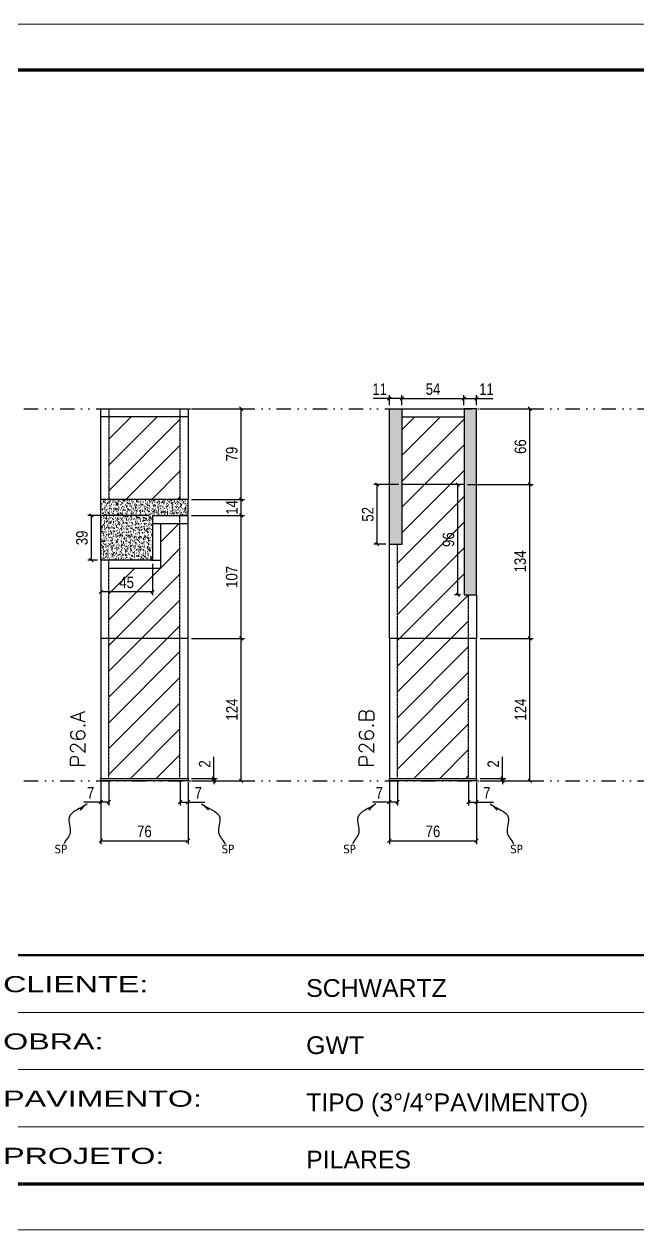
# Model space of a CAD drawing. Extents: x 13770 to 23315, y 867 to 16997.
# Drawn here: x 14839 to 15374, y 7758 to 8808 of the extents above; entities that cross this region are included whole.
import ezdxf

# ---------------------------------------------------------------- set-up
doc = ezdxf.new("R2010")
doc.units = 0
for name, pattern in [('CONTINUO', [0]), ('DASHED', [0.75, 0.5, -0.25]), ('DIVIDE2', [0.625, 0.25, -0.125, 0, -0.125, 0, -0.125]), ('HIDDEN', [0.375, 0.25, -0.125])]:
    doc.linetypes.add(name, pattern=pattern)
for name, color, linetype in [('COTA', 241, 'Continuous'), ('Nível', 160, 'Continuous'), ('Painéis', 200, 'Continuous'), ('SARR_2.2x7', 40, 'Continuous'), ('Sarrafo de Pressão', 42, 'HIDDEN'), ('texto', 7, 'Continuous')]:
    doc.layers.add(name, color=color, linetype=linetype)
for name, color, linetype, lineweight in [('Folhas', 255, 'Continuous', 9), ('Hachura', 251, 'Continuous', 9), ('SARRAFO DE PRESSAO', 251, 'DASHED', 9), ('Texto Seção', 7, 'Continuous', 15)]:
    doc.layers.add(name, color=color, linetype=linetype, lineweight=lineweight)
doc.styles.add('ARIAL', font='arial.ttf')
doc.styles.add('COTA TECNICA', font='techl___.ttf', dxfattribs={"height": 10})
doc.styles.add('COTA TECNICA-50', font='techl___.ttf', dxfattribs={"height": 10})
doc.styles.add('REGUA-120', font='ROMANS.shx', dxfattribs={"height": 15})
doc.styles.get("Standard").update_dxf_attribs({"font": 'arial.ttf'})
doc.styles.add('Tecnologia', font='')
doc.styles.get('Tecnologia').set_extended_font_data('Forgotten Futurist')
doc.dimstyles.new('COTA PAINEL-50', dxfattribs={"dimtxt": 10, "dimasz": 3, "dimexe": 3, "dimexo": 3, "dimgap": 3, "dimtad": 1, "dimdec": 1, "dimzin": 12, "dimdsep": 46, "dimtxsty": 'COTA TECNICA-50', "dimblk1": 'OBLIQUE', "dimblk2": 'OBLIQUE', "dimsah": 1, "dimcen": 0.9, "dimclrd": 4, "dimclre": 4, "dimclrt": 240, "dimadec": 1, "dimazin": 3, "dimtfac": 1, "dimtdec": 1, "dimtmove": 0, "dimatfit": 3, "dimfxl": 1, "dimtolj": 1, "dimtzin": 12, "dimarcsym": 0})
doc.dimstyles.new('PAINEL', dxfattribs={"dimtxt": 10, "dimasz": 3, "dimexe": 3, "dimexo": 3, "dimgap": 3, "dimtad": 1, "dimdec": 1, "dimzin": 12, "dimdsep": 46, "dimtxsty": 'COTA TECNICA', "dimblk1": 'OBLIQUE', "dimblk2": 'OBLIQUE', "dimsah": 1, "dimcen": 0.9, "dimclrd": 4, "dimclre": 4, "dimclrt": 240, "dimadec": 1, "dimazin": 3, "dimtfac": 1, "dimtdec": 1, "dimtmove": 0, "dimatfit": 3, "dimfxl": 1, "dimtolj": 1, "dimtzin": 12, "dimarcsym": 0})
doc.dimstyles.get("Standard").update_dxf_attribs({"dimtxt": 0.18, "dimasz": 0.18, "dimexe": 0.18, "dimexo": 0.0625, "dimgap": 0.09, "dimtad": 0, "dimtih": 1, "dimtoh": 1, "dimdec": 4, "dimzin": 0, "dimdsep": 46, "dimtxsty": 'Standard', "dimcen": 0.09, "dimadec": 0, "dimazin": 0, "dimtfac": 1, "dimtdec": 4, "dimtofl": 0, "dimtmove": 0, "dimatfit": 3, "dimfxl": 1, "dimtolj": 1, "dimtzin": 0, "dimarcsym": 0})

# ---------------------------------------------------------------- blocks, each defined once
blk = doc.blocks.new('9999999999')
at = {"color": 30, "linetype": 'CONTINUO'}
for p, q in [((98564.6, 34379.6), (99584, 34379.6)), ((98564.6, 34329.8), (99488, 34329.8)), ((98564.6, 34280), (99488, 34280))]:
    blk.add_line(p, q, dxfattribs=at)
at = {"color": 30, "linetype": 'CONTINUO', "const_width": 2}
blk.add_lwpolyline([(99584, 34230.2), (99584, 34414.4, 0.414214), (99569, 34429.4), (98229, 34429.4, 0.414214), (98214, 34414.4), (98214, 34245.2, 0.414214), (98229, 34230.2), (99584, 34230.2)], format="xyb", dxfattribs=at)
at = {"layer": 'Folhas'}
blk.add_lwpolyline([(98139, 34190.2), (99624, 34190.2), (99624, 35240.2), (98139, 35240.2)], close=True, dxfattribs=at)
at = {"layer": 'Folhas', "color": 30, "const_width": 3}
blk.add_lwpolyline([(98214, 34230.2), (99584, 34230.2), (99584, 35200.2), (98214, 35200.2)], close=True, dxfattribs=at)
at = {"color": 7, "linetype": 'Continuous', "ltscale": 5, "style": 'ARIAL'}
for s, height, p in [('SCHWARTZ', 15.48, (98837.7, 34393.1)), ('GWT', 15.48, (98837.7, 34343.3)), ('TIPO (3°/4°PAVIMENTO)', 15.483, (98837.7, 34293.5)), ('PILARES', 15.48, (98837.7, 34243.7))]:
    blk.add_text(s, height=height, dxfattribs=at).set_placement(p)
at = {"layer": 'Folhas', "color": 7, "style": 'Tecnologia', "width": 1.5}
for s, p in [('CLIENTE:', (98573.7, 34397.2)), ('OBRA:', (98573.7, 34347.3)), ('PAVIMENTO:', (98573.7, 34297.5)), ('PROJETO:', (98573.7, 34247.7))]:
    blk.add_text(s, height=14, dxfattribs=at).set_placement(p)
blk = doc.blocks.new('_Oblique')
at = {"color": 0, "linetype": 'ByBlock', "lineweight": -2}
blk.add_line((-0.5, -0.5), (0.5, 0.5), dxfattribs=at)
blk = doc.blocks.new('*D528')
at = {"layer": 'COTA', "color": 4, "lineweight": -2, "transparency": 16777216}
for p, q in [((14905.8, 8148.6), (14905.8, 8094.4)), ((14981.8, 8148.6), (14981.8, 8094.4)), ((14905.8, 8097.4), (14981.8, 8097.4))]:
    blk.add_line(p, q, dxfattribs=at)
at = {"layer": 'Defpoints', "color": 0, "transparency": 16777216}
for p in [(14905.8, 8151.6), (14981.8, 8151.6), (14981.8, 8097.4)]:
    blk.add_point(p, dxfattribs=at)
at = {"layer": 'COTA', "color": 4, "lineweight": -2, "transparency": 16777216, "xscale": 3, "yscale": 3, "zscale": 3, "rotation": 180}
blk.add_blockref('_Oblique', (14905.8, 8097.4), dxfattribs=at)
at = {"layer": 'COTA', "color": 4, "lineweight": -2, "transparency": 16777216, "xscale": 3, "yscale": 3, "zscale": 3}
blk.add_blockref('_Oblique', (14981.8, 8097.4), dxfattribs=at)
at = {"layer": 'COTA', "color": 240, "transparency": 16777216, "insert": (14943.8, 8105.5), "char_height": 10, "attachment_point": 5, "style": 'COTA TECNICA'}
blk.add_mtext('\\A1;76', dxfattribs=at)
blk = doc.blocks.new('*D529')
at = {"layer": 'COTA', "color": 4, "lineweight": -2, "transparency": 16777216}
for p, q in [((14984.8, 8273.6), (15031, 8273.6)), ((15028, 8149.6), (15028, 8273.6)), ((14984.8, 8149.6), (15031, 8149.6))]:
    blk.add_line(p, q, dxfattribs=at)
at = {"layer": 'Defpoints', "color": 0, "transparency": 16777216}
for p in [(14981.8, 8273.6), (15028, 8273.6), (14981.8, 8149.6)]:
    blk.add_point(p, dxfattribs=at)
at = {"layer": 'COTA', "color": 4, "lineweight": -2, "transparency": 16777216, "xscale": 3, "yscale": 3, "zscale": 3}
for p, rotation in [((15028, 8273.6), 90), ((15028, 8149.6), 270)]:
    blk.add_blockref('_Oblique', p, dxfattribs=dict(at, rotation=rotation))
at = {"layer": 'COTA', "color": 240, "transparency": 16777216, "insert": (15020, 8211.6), "char_height": 10, "attachment_point": 5, "rotation": 90, "style": 'COTA TECNICA-50'}
blk.add_mtext('\\A1;124', dxfattribs=at)
blk = doc.blocks.new('*D530')
at = {"layer": 'COTA', "color": 4, "lineweight": -2, "transparency": 16777216}
for p, q in [((15004.3, 8151.6), (15004.3, 8170.4)), ((14984.8, 8151.6), (15007.3, 8151.6)), ((14984.8, 8149.6), (15007.3, 8149.6)), ((15004.3, 8149.6), (15004.3, 8151.6)), ((15004.3, 8149.6), (15004.3, 8146.6))]:
    blk.add_line(p, q, dxfattribs=at)
at = {"layer": 'Defpoints', "color": 0, "transparency": 16777216}
for p in [(14981.8, 8151.6), (14981.8, 8149.6), (15004.3, 8149.6)]:
    blk.add_point(p, dxfattribs=at)
at = {"layer": 'COTA', "color": 4, "lineweight": -2, "transparency": 16777216, "xscale": 3, "yscale": 3, "zscale": 3}
for p, rotation in [((15004.3, 8151.6), 270), ((15004.3, 8149.6), 90)]:
    blk.add_blockref('_Oblique', p, dxfattribs=dict(at, rotation=rotation))
at = {"layer": 'COTA', "color": 240, "transparency": 16777216, "insert": (14996.3, 8164.3), "char_height": 10, "attachment_point": 5, "rotation": 90, "style": 'COTA TECNICA-50'}
blk.add_mtext('\\A1;2', dxfattribs=at)
blk = doc.blocks.new('*D531')
at = {"layer": 'COTA', "color": 4, "lineweight": -2, "transparency": 16777216}
for p, q in [((14912.8, 8148.6), (14912.8, 8128.1)), ((14905.8, 8146.6), (14905.8, 8128.1)), ((14905.8, 8131.1), (14891.1, 8131.1)), ((14912.8, 8131.1), (14905.8, 8131.1))]:
    blk.add_line(p, q, dxfattribs=at)
at = {"layer": 'Defpoints', "color": 0, "transparency": 16777216}
for p in [(14905.8, 8149.6), (14912.8, 8151.6), (14905.8, 8131.1)]:
    blk.add_point(p, dxfattribs=at)
at = {"layer": 'COTA', "color": 4, "lineweight": -2, "transparency": 16777216, "xscale": 3, "yscale": 3, "zscale": 3, "rotation": 180}
blk.add_blockref('_Oblique', (14905.8, 8131.1), dxfattribs=at)
at = {"layer": 'COTA', "color": 4, "lineweight": -2, "transparency": 16777216, "xscale": 3, "yscale": 3, "zscale": 3}
blk.add_blockref('_Oblique', (14912.8, 8131.1), dxfattribs=at)
at = {"layer": 'COTA', "color": 240, "transparency": 16777216, "insert": (14896.9, 8139.1), "char_height": 10, "attachment_point": 5, "style": 'COTA TECNICA-50'}
blk.add_mtext('\\A1;7', dxfattribs=at)
blk = doc.blocks.new('*D532')
at = {"layer": 'COTA', "color": 4, "lineweight": -2, "transparency": 16777216}
for p, q in [((14974.8, 8148.6), (14974.8, 8128.1)), ((14981.8, 8146.6), (14981.8, 8128.1)), ((14974.8, 8131.1), (14981.8, 8131.1)), ((14981.8, 8131.1), (14996.5, 8131.1))]:
    blk.add_line(p, q, dxfattribs=at)
at = {"layer": 'Defpoints', "color": 0, "transparency": 16777216}
for p in [(14974.8, 8151.6), (14981.8, 8149.6), (14981.8, 8131.1)]:
    blk.add_point(p, dxfattribs=at)
at = {"layer": 'COTA', "color": 4, "lineweight": -2, "transparency": 16777216, "xscale": 3, "yscale": 3, "zscale": 3, "rotation": 180}
blk.add_blockref('_Oblique', (14974.8, 8131.1), dxfattribs=at)
at = {"layer": 'COTA', "color": 4, "lineweight": -2, "transparency": 16777216, "xscale": 3, "yscale": 3, "zscale": 3}
blk.add_blockref('_Oblique', (14981.8, 8131.1), dxfattribs=at)
at = {"layer": 'COTA', "color": 240, "transparency": 16777216, "insert": (14990.7, 8139.1), "char_height": 10, "attachment_point": 5, "style": 'COTA TECNICA-50'}
blk.add_mtext('\\A1;7', dxfattribs=at)
blk = doc.blocks.new('*D551')
at = {"layer": 'COTA', "color": 4, "lineweight": -2, "transparency": 16777216}
for p, q in [((14905.8, 8338.6), (14905.8, 8311.2)), ((14950.8, 8338.6), (14950.8, 8311.2)), ((14950.8, 8314.2), (14905.8, 8314.2))]:
    blk.add_line(p, q, dxfattribs=at)
at = {"layer": 'Defpoints', "color": 0, "transparency": 16777216}
for p in [(14905.8, 8341.6), (14950.8, 8341.6), (14905.8, 8314.2)]:
    blk.add_point(p, dxfattribs=at)
at = {"layer": 'COTA', "color": 4, "lineweight": -2, "transparency": 16777216, "xscale": 3, "yscale": 3, "zscale": 3, "rotation": 180}
blk.add_blockref('_Oblique', (14905.8, 8314.2), dxfattribs=at)
at = {"layer": 'COTA', "color": 4, "lineweight": -2, "transparency": 16777216, "xscale": 3, "yscale": 3, "zscale": 3}
blk.add_blockref('_Oblique', (14950.8, 8314.2), dxfattribs=at)
at = {"layer": 'COTA', "color": 240, "transparency": 16777216, "insert": (14928.3, 8322.3), "char_height": 10, "attachment_point": 5, "style": 'COTA TECNICA'}
blk.add_mtext('\\A1;45', dxfattribs=at)
blk = doc.blocks.new('*D536')
at = {"layer": 'COTA', "color": 4, "lineweight": -2, "transparency": 16777216}
for p, q in [((15157.2, 8148.6), (15157.2, 8094.4)), ((15233.2, 8148.6), (15233.2, 8094.4)), ((15157.2, 8097.4), (15233.2, 8097.4))]:
    blk.add_line(p, q, dxfattribs=at)
at = {"layer": 'Defpoints', "color": 0, "transparency": 16777216}
for p in [(15157.2, 8151.6), (15233.2, 8151.6), (15233.2, 8097.4)]:
    blk.add_point(p, dxfattribs=at)
at = {"layer": 'COTA', "color": 4, "lineweight": -2, "transparency": 16777216, "xscale": 3, "yscale": 3, "zscale": 3, "rotation": 180}
blk.add_blockref('_Oblique', (15157.2, 8097.4), dxfattribs=at)
at = {"layer": 'COTA', "color": 4, "lineweight": -2, "transparency": 16777216, "xscale": 3, "yscale": 3, "zscale": 3}
blk.add_blockref('_Oblique', (15233.2, 8097.4), dxfattribs=at)
at = {"layer": 'COTA', "color": 240, "transparency": 16777216, "insert": (15195.2, 8105.5), "char_height": 10, "attachment_point": 5, "style": 'COTA TECNICA'}
blk.add_mtext('\\A1;76', dxfattribs=at)
blk = doc.blocks.new('*D537')
at = {"layer": 'COTA', "color": 4, "lineweight": -2, "transparency": 16777216}
for p, q in [((15236.2, 8273.6), (15282.5, 8273.6)), ((15279.5, 8149.6), (15279.5, 8273.6)), ((15236.2, 8149.6), (15282.5, 8149.6))]:
    blk.add_line(p, q, dxfattribs=at)
at = {"layer": 'Defpoints', "color": 0, "transparency": 16777216}
for p in [(15233.2, 8273.6), (15279.5, 8273.6), (15233.2, 8149.6)]:
    blk.add_point(p, dxfattribs=at)
at = {"layer": 'COTA', "color": 4, "lineweight": -2, "transparency": 16777216, "xscale": 3, "yscale": 3, "zscale": 3}
for p, rotation in [((15279.5, 8273.6), 90), ((15279.5, 8149.6), 270)]:
    blk.add_blockref('_Oblique', p, dxfattribs=dict(at, rotation=rotation))
at = {"layer": 'COTA', "color": 240, "transparency": 16777216, "insert": (15271.4, 8211.6), "char_height": 10, "attachment_point": 5, "rotation": 90, "style": 'COTA TECNICA-50'}
blk.add_mtext('\\A1;124', dxfattribs=at)
blk = doc.blocks.new('*D538')
at = {"layer": 'COTA', "color": 4, "lineweight": -2, "transparency": 16777216}
for p, q in [((15255.7, 8151.6), (15255.7, 8170.4)), ((15236.2, 8151.6), (15258.7, 8151.6)), ((15236.2, 8149.6), (15258.7, 8149.6)), ((15255.7, 8149.6), (15255.7, 8151.6)), ((15255.7, 8149.6), (15255.7, 8146.6))]:
    blk.add_line(p, q, dxfattribs=at)
at = {"layer": 'Defpoints', "color": 0, "transparency": 16777216}
for p in [(15233.2, 8151.6), (15233.2, 8149.6), (15255.7, 8149.6)]:
    blk.add_point(p, dxfattribs=at)
at = {"layer": 'COTA', "color": 4, "lineweight": -2, "transparency": 16777216, "xscale": 3, "yscale": 3, "zscale": 3}
for p, rotation in [((15255.7, 8151.6), 270), ((15255.7, 8149.6), 90)]:
    blk.add_blockref('_Oblique', p, dxfattribs=dict(at, rotation=rotation))
at = {"layer": 'COTA', "color": 240, "transparency": 16777216, "insert": (15247.7, 8164.3), "char_height": 10, "attachment_point": 5, "rotation": 90, "style": 'COTA TECNICA-50'}
blk.add_mtext('\\A1;2', dxfattribs=at)
blk = doc.blocks.new('*D539')
at = {"layer": 'COTA', "color": 4, "lineweight": -2, "transparency": 16777216}
for p, q in [((15164.2, 8148.6), (15164.2, 8128.1)), ((15157.2, 8146.6), (15157.2, 8128.1)), ((15157.2, 8131.1), (15142.5, 8131.1)), ((15164.2, 8131.1), (15157.2, 8131.1))]:
    blk.add_line(p, q, dxfattribs=at)
at = {"layer": 'Defpoints', "color": 0, "transparency": 16777216}
for p in [(15157.2, 8149.6), (15164.2, 8151.6), (15157.2, 8131.1)]:
    blk.add_point(p, dxfattribs=at)
at = {"layer": 'COTA', "color": 4, "lineweight": -2, "transparency": 16777216, "xscale": 3, "yscale": 3, "zscale": 3, "rotation": 180}
blk.add_blockref('_Oblique', (15157.2, 8131.1), dxfattribs=at)
at = {"layer": 'COTA', "color": 4, "lineweight": -2, "transparency": 16777216, "xscale": 3, "yscale": 3, "zscale": 3}
blk.add_blockref('_Oblique', (15164.2, 8131.1), dxfattribs=at)
at = {"layer": 'COTA', "color": 240, "transparency": 16777216, "insert": (15148.4, 8139.1), "char_height": 10, "attachment_point": 5, "style": 'COTA TECNICA-50'}
blk.add_mtext('\\A1;7', dxfattribs=at)
blk = doc.blocks.new('*D540')
at = {"layer": 'COTA', "color": 4, "lineweight": -2, "transparency": 16777216}
for p, q in [((15226.2, 8148.6), (15226.2, 8128.1)), ((15233.2, 8146.6), (15233.2, 8128.1)), ((15226.2, 8131.1), (15233.2, 8131.1)), ((15233.2, 8131.1), (15248, 8131.1))]:
    blk.add_line(p, q, dxfattribs=at)
at = {"layer": 'Defpoints', "color": 0, "transparency": 16777216}
for p in [(15226.2, 8151.6), (15233.2, 8149.6), (15233.2, 8131.1)]:
    blk.add_point(p, dxfattribs=at)
at = {"layer": 'COTA', "color": 4, "lineweight": -2, "transparency": 16777216, "xscale": 3, "yscale": 3, "zscale": 3, "rotation": 180}
blk.add_blockref('_Oblique', (15226.2, 8131.1), dxfattribs=at)
at = {"layer": 'COTA', "color": 4, "lineweight": -2, "transparency": 16777216, "xscale": 3, "yscale": 3, "zscale": 3}
blk.add_blockref('_Oblique', (15233.2, 8131.1), dxfattribs=at)
at = {"layer": 'COTA', "color": 240, "transparency": 16777216, "insert": (15242.1, 8139.1), "char_height": 10, "attachment_point": 5, "style": 'COTA TECNICA-50'}
blk.add_mtext('\\A1;7', dxfattribs=at)
blk = doc.blocks.new('*D547')
at = {"layer": 'COTA', "color": 4, "lineweight": -2, "transparency": 16777216}
for p, q in [((15225.2, 8407.6), (15282.5, 8407.6)), ((15279.5, 8273.6), (15279.5, 8407.6)), ((15236.2, 8273.6), (15282.5, 8273.6))]:
    blk.add_line(p, q, dxfattribs=at)
at = {"layer": 'Defpoints', "color": 0, "transparency": 16777216}
for p in [(15222.2, 8407.6), (15279.5, 8407.6), (15233.2, 8273.6)]:
    blk.add_point(p, dxfattribs=at)
at = {"layer": 'COTA', "color": 4, "lineweight": -2, "transparency": 16777216, "xscale": 3, "yscale": 3, "zscale": 3}
for p, rotation in [((15279.5, 8407.6), 90), ((15279.5, 8273.6), 270)]:
    blk.add_blockref('_Oblique', p, dxfattribs=dict(at, rotation=rotation))
at = {"layer": 'COTA', "color": 240, "transparency": 16777216, "insert": (15271.2, 8340.6), "char_height": 10, "attachment_point": 5, "rotation": 90, "style": 'COTA TECNICA'}
blk.add_mtext('\\A1;134', dxfattribs=at)
blk = doc.blocks.new('*D548')
at = {"layer": 'COTA', "color": 4, "lineweight": -2, "transparency": 16777216}
for p, q in [((15236.2, 8473.6), (15282.5, 8473.6)), ((15279.5, 8407.6), (15279.5, 8473.6)), ((15225.2, 8407.6), (15282.5, 8407.6))]:
    blk.add_line(p, q, dxfattribs=at)
at = {"layer": 'Defpoints', "color": 0, "transparency": 16777216}
for p in [(15233.2, 8473.6), (15279.5, 8473.6), (15222.2, 8407.6)]:
    blk.add_point(p, dxfattribs=at)
at = {"layer": 'COTA', "color": 4, "lineweight": -2, "transparency": 16777216, "xscale": 3, "yscale": 3, "zscale": 3}
for p, rotation in [((15279.5, 8473.6), 90), ((15279.5, 8407.6), 270)]:
    blk.add_blockref('_Oblique', p, dxfattribs=dict(at, rotation=rotation))
at = {"layer": 'COTA', "color": 240, "transparency": 16777216, "insert": (15271.4, 8440.6), "char_height": 10, "attachment_point": 5, "rotation": 90, "style": 'COTA TECNICA'}
blk.add_mtext('\\A1;66', dxfattribs=at)
blk = doc.blocks.new('*D549')
at = {"layer": 'COTA', "color": 4, "lineweight": -2, "transparency": 16777216}
for p, q in [((15157.2, 8476.6), (15157.2, 8485.5)), ((15168.2, 8476.6), (15168.2, 8485.5)), ((15157.2, 8482.5), (15143.1, 8482.5)), ((15168.2, 8482.5), (15157.2, 8482.5))]:
    blk.add_line(p, q, dxfattribs=at)
at = {"layer": 'Defpoints', "color": 0, "transparency": 16777216}
for p in [(15157.2, 8482.5), (15157.2, 8473.6), (15168.2, 8473.6)]:
    blk.add_point(p, dxfattribs=at)
at = {"layer": 'COTA', "color": 4, "lineweight": -2, "transparency": 16777216, "xscale": 3, "yscale": 3, "zscale": 3, "rotation": 180}
blk.add_blockref('_Oblique', (15157.2, 8482.5), dxfattribs=at)
at = {"layer": 'COTA', "color": 4, "lineweight": -2, "transparency": 16777216, "xscale": 3, "yscale": 3, "zscale": 3}
blk.add_blockref('_Oblique', (15168.2, 8482.5), dxfattribs=at)
at = {"layer": 'COTA', "color": 240, "transparency": 16777216, "insert": (15148.7, 8490.6), "char_height": 10, "attachment_point": 5, "style": 'COTA TECNICA'}
blk.add_mtext('\\A1;11', dxfattribs=at)
blk = doc.blocks.new('*D550')
at = {"layer": 'COTA', "color": 4, "lineweight": -2, "transparency": 16777216}
for p, q in [((15168.2, 8476.6), (15168.2, 8485.5)), ((15222.2, 8476.6), (15222.2, 8485.5)), ((15168.2, 8482.5), (15222.2, 8482.5))]:
    blk.add_line(p, q, dxfattribs=at)
at = {"layer": 'Defpoints', "color": 0, "transparency": 16777216}
for p in [(15168.2, 8473.6), (15222.2, 8482.5), (15222.2, 8473.6)]:
    blk.add_point(p, dxfattribs=at)
at = {"layer": 'COTA', "color": 4, "lineweight": -2, "transparency": 16777216, "xscale": 3, "yscale": 3, "zscale": 3, "rotation": 180}
blk.add_blockref('_Oblique', (15168.2, 8482.5), dxfattribs=at)
at = {"layer": 'COTA', "color": 4, "lineweight": -2, "transparency": 16777216, "xscale": 3, "yscale": 3, "zscale": 3}
blk.add_blockref('_Oblique', (15222.2, 8482.5), dxfattribs=at)
at = {"layer": 'COTA', "color": 240, "transparency": 16777216, "insert": (15195.2, 8490.6), "char_height": 10, "attachment_point": 5, "style": 'COTA TECNICA'}
blk.add_mtext('\\A1;54', dxfattribs=at)
blk = doc.blocks.new('*D544')
at = {"layer": 'COTA', "color": 4, "lineweight": -2, "transparency": 16777216}
for p, q in [((15222.2, 8476.6), (15222.2, 8485.5)), ((15233.2, 8476.6), (15233.2, 8485.5)), ((15222.2, 8482.5), (15233.2, 8482.5)), ((15233.2, 8482.5), (15247.3, 8482.5))]:
    blk.add_line(p, q, dxfattribs=at)
at = {"layer": 'Defpoints', "color": 0, "transparency": 16777216}
for p in [(15222.2, 8473.6), (15233.2, 8482.5), (15233.2, 8473.6)]:
    blk.add_point(p, dxfattribs=at)
at = {"layer": 'COTA', "color": 4, "lineweight": -2, "transparency": 16777216, "xscale": 3, "yscale": 3, "zscale": 3, "rotation": 180}
blk.add_blockref('_Oblique', (15222.2, 8482.5), dxfattribs=at)
at = {"layer": 'COTA', "color": 4, "lineweight": -2, "transparency": 16777216, "xscale": 3, "yscale": 3, "zscale": 3}
blk.add_blockref('_Oblique', (15233.2, 8482.5), dxfattribs=at)
at = {"layer": 'COTA', "color": 240, "transparency": 16777216, "insert": (15241.8, 8490.6), "char_height": 10, "attachment_point": 5, "style": 'COTA TECNICA'}
blk.add_mtext('\\A1;11', dxfattribs=at)
blk = doc.blocks.new('*D545')
at = {"layer": 'COTA', "color": 4, "lineweight": -2, "transparency": 16777216}
for p, q in [((15165.2, 8407.6), (15143.6, 8407.6)), ((15146.6, 8355.6), (15146.6, 8407.6)), ((15154.2, 8355.6), (15143.6, 8355.6))]:
    blk.add_line(p, q, dxfattribs=at)
at = {"layer": 'Defpoints', "color": 0, "transparency": 16777216}
for p in [(15146.6, 8407.6), (15168.2, 8407.6), (15157.2, 8355.6)]:
    blk.add_point(p, dxfattribs=at)
at = {"layer": 'COTA', "color": 4, "lineweight": -2, "transparency": 16777216, "xscale": 3, "yscale": 3, "zscale": 3}
for p, rotation in [((15146.6, 8407.6), 90), ((15146.6, 8355.6), 270)]:
    blk.add_blockref('_Oblique', p, dxfattribs=dict(at, rotation=rotation))
at = {"layer": 'COTA', "color": 240, "transparency": 16777216, "insert": (15138.4, 8381.6), "char_height": 10, "attachment_point": 5, "rotation": 90, "style": 'COTA TECNICA'}
blk.add_mtext('\\A1;52', dxfattribs=at)
blk = doc.blocks.new('*D553')
at = {"layer": 'COTA', "color": 4, "lineweight": -2, "transparency": 16777216}
for p, q in [((14947.8, 8380.6), (14894.6, 8380.6)), ((14897.6, 8341.6), (14897.6, 8380.6)), ((14902.8, 8341.6), (14894.6, 8341.6))]:
    blk.add_line(p, q, dxfattribs=at)
at = {"layer": 'Defpoints', "color": 0, "transparency": 16777216}
for p in [(14897.6, 8380.6), (14950.8, 8380.6), (14905.8, 8341.6)]:
    blk.add_point(p, dxfattribs=at)
at = {"layer": 'COTA', "color": 4, "lineweight": -2, "transparency": 16777216, "xscale": 3, "yscale": 3, "zscale": 3}
for p, rotation in [((14897.6, 8380.6), 90), ((14897.6, 8341.6), 270)]:
    blk.add_blockref('_Oblique', p, dxfattribs=dict(at, rotation=rotation))
at = {"layer": 'COTA', "color": 240, "transparency": 16777216, "insert": (14889.4, 8361.1), "char_height": 10, "attachment_point": 5, "rotation": 90, "style": 'COTA TECNICA'}
blk.add_mtext('\\A1;39', dxfattribs=at)
blk = doc.blocks.new('*D554')
at = {"layer": 'COTA', "color": 4, "lineweight": -2, "transparency": 16777216}
for p, q in [((14984.8, 8380.6), (15031, 8380.6)), ((15028, 8273.6), (15028, 8380.6)), ((14984.8, 8273.6), (15031, 8273.6))]:
    blk.add_line(p, q, dxfattribs=at)
at = {"layer": 'Defpoints', "color": 0, "transparency": 16777216}
for p in [(14981.8, 8380.6), (15028, 8380.6), (14981.8, 8273.6)]:
    blk.add_point(p, dxfattribs=at)
at = {"layer": 'COTA', "color": 4, "lineweight": -2, "transparency": 16777216, "xscale": 3, "yscale": 3, "zscale": 3}
for p, rotation in [((15028, 8380.6), 90), ((15028, 8273.6), 270)]:
    blk.add_blockref('_Oblique', p, dxfattribs=dict(at, rotation=rotation))
at = {"layer": 'COTA', "color": 240, "transparency": 16777216, "insert": (15019.9, 8327.1), "char_height": 10, "attachment_point": 5, "rotation": 90, "style": 'COTA TECNICA'}
blk.add_mtext('\\A1;107', dxfattribs=at)
blk = doc.blocks.new('*D555')
at = {"layer": 'COTA', "color": 4, "lineweight": -2, "transparency": 16777216}
for p, q in [((14984.8, 8473.6), (15031, 8473.6)), ((15028, 8394.6), (15028, 8473.6)), ((14984.8, 8394.6), (15031, 8394.6))]:
    blk.add_line(p, q, dxfattribs=at)
at = {"layer": 'Defpoints', "color": 0, "transparency": 16777216}
for p in [(14981.8, 8473.6), (15028, 8473.6), (14981.8, 8394.6)]:
    blk.add_point(p, dxfattribs=at)
at = {"layer": 'COTA', "color": 4, "lineweight": -2, "transparency": 16777216, "xscale": 3, "yscale": 3, "zscale": 3}
for p, rotation in [((15028, 8473.6), 90), ((15028, 8394.6), 270)]:
    blk.add_blockref('_Oblique', p, dxfattribs=dict(at, rotation=rotation))
at = {"layer": 'COTA', "color": 240, "transparency": 16777216, "insert": (15019.9, 8434.1), "char_height": 10, "attachment_point": 5, "rotation": 90, "style": 'COTA TECNICA'}
blk.add_mtext('\\A1;79', dxfattribs=at)
blk = doc.blocks.new('*D556')
at = {"layer": 'COTA', "color": 4, "lineweight": -2, "transparency": 16777216}
for p, q in [((14984.8, 8394.6), (15031, 8394.6)), ((15028, 8380.6), (15028, 8394.6)), ((14984.8, 8380.6), (15031, 8380.6))]:
    blk.add_line(p, q, dxfattribs=at)
at = {"layer": 'Defpoints', "color": 0, "transparency": 16777216}
for p in [(14981.8, 8394.6), (15028, 8394.6), (14981.8, 8380.6)]:
    blk.add_point(p, dxfattribs=at)
at = {"layer": 'COTA', "color": 4, "lineweight": -2, "transparency": 16777216, "xscale": 3, "yscale": 3, "zscale": 3}
for p, rotation in [((15028, 8394.6), 90), ((15028, 8380.6), 270)]:
    blk.add_blockref('_Oblique', p, dxfattribs=dict(at, rotation=rotation))
at = {"layer": 'COTA', "color": 240, "transparency": 16777216, "insert": (15020, 8387.6), "char_height": 10, "attachment_point": 5, "rotation": 90, "style": 'COTA TECNICA'}
blk.add_mtext('\\A1;14', dxfattribs=at)
blk = doc.blocks.new('*D672')
at = {"layer": 'COTA', "color": 4, "lineweight": -2, "transparency": 16777216}
for p, q in [((15219.2, 8407.6), (15213.9, 8407.6)), ((15216.9, 8311.6), (15216.9, 8407.6)), ((15219.2, 8311.6), (15213.9, 8311.6))]:
    blk.add_line(p, q, dxfattribs=at)
at = {"layer": 'Defpoints', "color": 0, "transparency": 16777216}
for p in [(15216.9, 8407.6), (15222.2, 8407.6), (15222.2, 8311.6)]:
    blk.add_point(p, dxfattribs=at)
at = {"layer": 'COTA', "color": 4, "lineweight": -2, "transparency": 16777216, "xscale": 3, "yscale": 3, "zscale": 3}
for p, rotation in [((15216.9, 8407.6), 90), ((15216.9, 8311.6), 270)]:
    blk.add_blockref('_Oblique', p, dxfattribs=dict(at, rotation=rotation))
at = {"layer": 'COTA', "color": 240, "transparency": 16777216, "insert": (15208.7, 8359.6), "char_height": 10, "attachment_point": 5, "rotation": 90, "style": 'COTA TECNICA'}
blk.add_mtext('\\A1;96', dxfattribs=at)

msp = doc.modelspace()

# ---------------------------------------------------------------- hatches: boundary and pattern name
at = {"layer": 'COTA'}
h = msp.add_hatch(dxfattribs=at)
h.set_pattern_fill('AR-CONC', color=256, scale=0.03)
h.set_pattern_definition([(50, (-4e-12, -110), (5.4655401, -0.4781726), [0.5715, -6.2865]), (355, (-4e-12, -110), (-1.0573026, 5.7317054), [0.4572, -5.0292175]), (100.451445, (0.4555, -110.04), (4.4082374, 5.2535326), [0.4857003, -5.3427073]), (46.1842, (-4e-12, -108.476), (8.1323712, -1.2612698), [0.85725, -9.42975]), (96.63556, (0.678, -108.581), (7.122124, 7.4227837), [0.7285507, -8.0140682]), (351.18415, (-4e-12, -108.476), (7.122124, 7.4227837), [0.685799, -7.543792]), (21, (0.762, -108.857), (4.5484317, -3.067956), [0.5715, -6.2865]), (326, (0.762, -108.857), (1.8540609, 5.525639), [0.4572, -5.0292]), (71.451445, (1.141, -109.1127), (6.4024926, 2.457683), [0.4857003, -5.3426981]), (37.5, (-4e-12, -110), (0.0926581, 2.53665117), [0, -4.96824, 0, -5.1054, 0, -5.04825]), (7.5, (-4e-12, -110), (2.00458988, 3.00541724), [0, -2.91084, 0, -4.85394, 0, -1.92405]), (327.5, (-1.6993, -110), (4.06771786, -0.17186232), [0, -1.905, 0, -5.9436, 0, -7.8867]), (317.5, (-2.4613, -110), (4.44387544, 0.7627947), [0, -2.4765, 0, -3.94716, 0, -5.6007])])
h.paths.add_polyline_path([(15168.22, 8473.58), (15157.22, 8473.58), (15157.22, 8388.58), (15168.22, 8388.58)])
h.paths.add_polyline_path([(15157.22, 8355.58), (15168.22, 8355.58), (15168.22, 8388.58), (15157.22, 8388.58)])
h.paths.add_polyline_path([(15222.22, 8311.58), (15233.22, 8311.58), (15233.22, 8388.58), (15222.22, 8388.58)])
h.paths.add_polyline_path([(15233.22, 8473.58), (15222.22, 8473.58), (15222.22, 8388.58), (15233.22, 8388.58)])
h = msp.add_hatch(dxfattribs=at)
h.set_pattern_fill('AR-CONC', color=256, scale=0.03)
h.set_pattern_definition([(50, (-4912.388, -1258.575), (5.4655401, -0.4781726), [0.5715, -6.2865]), (355, (-4912.388, -1258.575), (-1.0573026, 5.7317054), [0.4572, -5.0292175]), (100.451445, (-4911.9327, -1258.615), (4.4082374, 5.2535326), [0.4857003, -5.3427073]), (46.1842, (-4912.388, -1257.051), (8.1323712, -1.2612698), [0.85725, -9.42975]), (96.635558, (-4911.7105, -1257.156), (7.122124, 7.4227837), [0.7285507, -8.0140682]), (351.18415, (-4912.388, -1257.051), (7.122124, 7.4227837), [0.685799, -7.543792]), (21, (-4911.626, -1257.432), (4.5484317, -3.0679559), [0.5715, -6.2865]), (326, (-4911.626, -1257.432), (1.8540609, 5.525639), [0.4572, -5.0292]), (71.451445, (-4911.247, -1257.688), (6.4024926, 2.4576831), [0.4857003, -5.3426981]), (37.5, (-4912.3882, -1258.5751), (0.0926581, 2.53665117), [0, -4.96824, 0, -5.1054, 0, -5.04825]), (7.5, (-4912.3882, -1258.575), (2.00458988, 3.00541724), [0, -2.91084, 0, -4.85394, 0, -1.92405]), (327.5, (-4914.0874, -1258.5751), (4.06771786, -0.17186232), [0, -1.905, 0, -5.9436, 0, -7.8867]), (317.5, (-4914.8494, -1258.575), (4.44387544, 0.76279473), [0, -2.4765, 0, -3.94716, 0, -5.6007])])
h.paths.add_polyline_path([(14950.79, 8380.58), (14981.79, 8380.58), (14981.79, 8394.58), (14905.79, 8394.58), (14905.79, 8341.58), (14950.79, 8341.58)])
at = {"layer": 'Hachura', "linetype": 'ByBlock'}
h = msp.add_hatch(dxfattribs=at)
h.set_pattern_fill('ANSI31', color=256, scale=5)
h.paths.add_polyline_path([(14974.79, 8273.58), (14912.79, 8273.58), (14912.79, 8151.58), (14974.79, 8151.58)])
h.paths.add_polyline_path([(14974.79, 8373.58), (14957.79, 8373.58), (14957.79, 8341.58), (14957.79, 8334.58), (14912.79, 8334.58), (14912.79, 8273.58), (14974.79, 8273.58)])
h.paths.add_polyline_path([(14912.79, 8394.58), (14974.79, 8394.58), (14974.79, 8466.58), (14912.79, 8466.58)])
h = msp.add_hatch(dxfattribs=at)
h.set_pattern_fill('ANSI31', color=256, scale=5)
h.paths.add_polyline_path([(15226.22, 8273.58), (15164.22, 8273.58), (15164.22, 8151.58), (15226.22, 8151.58)])
h.paths.add_polyline_path([(15222.22, 8407.58), (15168.22, 8407.58), (15168.22, 8355.58), (15164.22, 8355.58), (15164.22, 8273.58), (15226.22, 8273.58), (15226.22, 8311.58), (15222.22, 8311.58)])
h.paths.add_polyline_path([(15168.22, 8466.58), (15168.22, 8407.58), (15222.22, 8407.58), (15222.22, 8466.58)])

# ---------------------------------------------------------------- linework, layer by layer
at = {"layer": 'COTA'}
for p, q in [((15157.22, 8355.58), (15157.22, 8473.58)), ((15157.22, 8473.58), (15168.22, 8473.58)), ((15233.22, 8473.58), (15222.22, 8473.58)), ((15233.22, 8311.58), (15233.22, 8473.58)), ((14905.79, 8341.58), (14905.79, 8394.58)), ((14981.79, 8380.58), (14981.79, 8394.58)), ((14950.79, 8341.58), (14957.79, 8341.58)), ((14957.79, 8341.58), (14957.79, 8334.58))]:
    msp.add_line(p, q, dxfattribs=at)
at = {"layer": 'Nível', "color": 4, "linetype": 'DIVIDE2', "ltscale": 50}
for p, q in [((13769.54, 8473.58), (21112.79, 8473.58)), ((13769.54, 8149.58), (21112.79, 8149.58))]:
    msp.add_line(p, q, dxfattribs=at)
at = {"layer": 'Painéis'}
for p, q in [((15168.22, 8473.58), (15222.22, 8473.58)), ((15168.22, 8355.58), (15168.22, 8473.58)), ((15222.22, 8473.58), (15222.22, 8311.58)), ((15222.22, 8407.58), (15168.22, 8407.58)), ((14950.79, 8380.58), (14950.79, 8341.58)), ((14950.79, 8380.58), (14981.79, 8380.58)), ((14981.79, 8273.58), (14981.79, 8380.58)), ((15157.22, 8273.58), (15157.22, 8355.58)), ((15157.22, 8355.58), (15168.22, 8355.58)), ((14905.79, 8341.58), (14905.79, 8273.58)), ((14950.79, 8341.58), (14905.79, 8341.58)), ((15222.22, 8311.58), (15233.22, 8311.58)), ((15233.22, 8311.58), (15233.22, 8273.58)), ((14981.79, 8273.58), (14905.79, 8273.58))]:
    msp.add_line(p, q, dxfattribs=at)
for points in [[(14981.79, 8394.58), (14905.79, 8394.58), (14905.79, 8473.58), (14981.79, 8473.58)], [(14905.79, 8151.58), (14981.79, 8151.58), (14981.79, 8273.58), (14905.79, 8273.58)], [(15157.22, 8151.58), (15233.22, 8151.58), (15233.22, 8273.58), (15157.22, 8273.58)], [(14905.79, 8151.58), (14981.79, 8151.58), (14981.79, 8149.58), (14905.79, 8149.58)], [(15157.22, 8151.58), (15233.22, 8151.58), (15233.22, 8149.58), (15157.22, 8149.58)]]:
    msp.add_lwpolyline(points, close=True, dxfattribs=at)
at = {"layer": 'SARR_2.2x7', "linetype": 'ByBlock'}
for p, q in [((14981.79, 8466.58), (14905.79, 8466.58)), ((15168.22, 8466.58), (15222.22, 8466.58)), ((14950.79, 8373.58), (14981.79, 8373.58)), ((14957.79, 8373.58), (14957.79, 8341.58)), ((14957.79, 8334.58), (14912.79, 8334.58))]:
    msp.add_line(p, q, dxfattribs=at)
at = {"layer": 'Sarrafo de Pressão'}
for p, q in [((14912.79, 8473.58), (14912.79, 8394.58)), ((14974.79, 8473.58), (14974.79, 8394.58)), ((14974.79, 8273.58), (14974.79, 8380.58)), ((15164.22, 8273.58), (15164.22, 8355.58)), ((14912.79, 8273.58), (14912.79, 8341.58)), ((15226.22, 8273.58), (15226.22, 8311.58)), ((14912.79, 8151.58), (14912.79, 8273.58)), ((14974.79, 8151.58), (14974.79, 8273.58)), ((15164.22, 8151.58), (15164.22, 8273.58)), ((15226.22, 8151.58), (15226.22, 8273.58))]:
    msp.add_line(p, q, dxfattribs=at)

# ---------------------------------------------------------------- block references
at = {"layer": 'SARRAFO DE PRESSAO', "color": 6, "linetype": 'ByBlock'}
msp.add_blockref('9999999999', (-83752.98, -26431.71), dxfattribs=at)

# ---------------------------------------------------------------- texts
at = {"layer": 'texto', "color": 0, "char_height": 7.5, "attachment_point": 5}
for insert in [(14871.01, 8090.09), (15016.57, 8090.09), (15122.44, 8090.09), (15268, 8090.09)]:
    msp.add_mtext('{\\fTahoma|b0|i0|c0|p34;\\C4;SP}', dxfattribs=dict(at, insert=insert))
at = {"layer": 'Texto Seção', "char_height": 13, "width": 285.3299, "attachment_point": 7, "rotation": 90, "style": 'REGUA-120'}
for s, insert in [('P26.A', (14892.32, 8160.83)), ('P26.B', (15143.75, 8160.83))]:
    msp.add_mtext(s, dxfattribs=dict(at, insert=insert))

# ---------------------------------------------------------------- dimensions: what is measured, and where the dimension line sits
at = {"layer": 'COTA'}
for base, p1, p2, dimstyle, picture, middle in [((15157.22, 8482.5), (15168.22, 8473.58), (15157.22, 8473.58), 'PAINEL', '*D549', (15148.68, 8490.56)), ((15222.22, 8482.5), (15168.22, 8473.58), (15222.22, 8473.58), 'PAINEL', '*D550', (15195.22, 8490.61)), ((15233.22, 8482.5), (15222.22, 8473.58), (15233.22, 8473.58), 'PAINEL', '*D544', (15241.76, 8490.56)), ((14981.79, 8131.07), (14974.79, 8151.58), (14981.79, 8149.58), 'COTA PAINEL-50', '*D532', (14990.65, 8139.14)), ((15233.22, 8131.07), (15226.22, 8151.58), (15233.22, 8149.58), 'COTA PAINEL-50', '*D540', (15242.09, 8139.14))]:
    dim = msp.add_linear_dim(base=base, p1=p1, p2=p2, dimstyle=dimstyle, dxfattribs=at)
    dim.commit()
    dim.dimension.update_dxf_attribs({"geometry": picture, "text_midpoint": middle})
for base, p1, p2, angle, dimstyle, picture, middle in [((15028.03, 8473.58), (14981.79, 8394.58), (14981.79, 8473.58), 90, 'PAINEL', '*D555', (15019.93, 8434.08)), ((15146.56, 8407.58), (15157.22, 8355.58), (15168.22, 8407.58), 90, 'PAINEL', '*D545', (15138.45, 8381.58)), ((15216.86, 8407.58), (15222.22, 8311.58), (15222.22, 8407.58), 90, 'PAINEL', '*D672', (15208.73, 8359.58)), ((15279.46, 8407.58), (15233.22, 8273.58), (15222.22, 8407.58), 90, 'PAINEL', '*D547', (15271.24, 8340.58)), ((14897.61, 8380.58), (14905.79, 8341.58), (14950.79, 8380.58), 90, 'PAINEL', '*D553', (14889.36, 8361.08)), ((15028.03, 8380.58), (14981.79, 8273.58), (14981.79, 8380.58), 90, 'PAINEL', '*D554', (15019.93, 8327.08)), ((14905.79, 8314.19), (14950.79, 8341.58), (14905.79, 8341.58), 180, 'PAINEL', '*D551', (14928.29, 8322.3)), ((15028.03, 8273.58), (14981.79, 8149.58), (14981.79, 8273.58), 90, 'COTA PAINEL-50', '*D529', (15019.95, 8211.58)), ((15279.46, 8273.58), (15233.22, 8149.58), (15233.22, 8273.58), 90, 'COTA PAINEL-50', '*D537', (15271.39, 8211.58)), ((14905.79, 8131.07), (14912.79, 8151.58), (14905.79, 8149.58), 180, 'COTA PAINEL-50', '*D531', (14896.92, 8139.14)), ((15157.22, 8131.07), (15164.22, 8151.58), (15157.22, 8149.58), 180, 'COTA PAINEL-50', '*D539', (15148.35, 8139.14))]:
    dim = msp.add_linear_dim(base=base, p1=p1, p2=p2, angle=angle, dimstyle=dimstyle, dxfattribs=at)
    dim.commit()
    dim.dimension.update_dxf_attribs({"geometry": picture, "text_midpoint": middle})
dim = msp.add_linear_dim(base=(15279.46, 8473.58), p1=(15222.22, 8407.58), p2=(15233.22, 8473.58), angle=90, dimstyle='PAINEL', override={"dimtmove": 1}, dxfattribs=at)
dim.commit()
dim.dimension.update_dxf_attribs({"geometry": '*D548', "text_midpoint": (15271.36, 8440.58)})
for base, p1, p2, dimstyle, picture, middle in [((15028.03, 8394.58), (14981.79, 8380.58), (14981.79, 8394.58), 'PAINEL', '*D556', (15028.03, 8387.58)), ((15004.31, 8149.58), (14981.79, 8151.58), (14981.79, 8149.58), 'COTA PAINEL-50', '*D530', (15004.31, 8164.32)), ((15255.75, 8149.58), (15233.22, 8151.58), (15233.22, 8149.58), 'COTA PAINEL-50', '*D538', (15255.75, 8164.32))]:
    dim = msp.add_linear_dim(base=base, p1=p1, p2=p2, angle=90, dimstyle=dimstyle, dxfattribs=at)
    dim.commit()
    dim.dimension.update_dxf_attribs({"geometry": picture, "text_midpoint": middle, "dimtype": 160})
for base, p1, p2, picture, middle in [((14981.79, 8097.4), (14905.79, 8151.58), (14981.79, 8151.58), '*D528', (14943.79, 8105.5)), ((15233.22, 8097.4), (15157.22, 8151.58), (15233.22, 8151.58), '*D536', (15195.22, 8105.5))]:
    dim = msp.add_linear_dim(base=base, p1=p1, p2=p2, dimstyle='PAINEL', override={"dimarcsym": 2}, dxfattribs=at)
    dim.commit()
    dim.dimension.update_dxf_attribs({"geometry": picture, "text_midpoint": middle})

# ---------------------------------------------------------------- leaders
at = {"layer": 'COTA', "path_type": 1}
for points in [[(14893.96, 8129.4), (14878.17, 8117.56), (14879.1, 8104.55), (14873.55, 8094.77)], [(14993.62, 8129.4), (15009.4, 8117.56), (15008.48, 8104.55), (15014.03, 8094.77)], [(15145.39, 8129.4), (15129.61, 8117.56), (15130.53, 8104.55), (15124.98, 8094.77)], [(15245.05, 8129.4), (15260.83, 8117.56), (15259.91, 8104.55), (15265.46, 8094.77)]]:
    msp.add_leader(points, dimstyle='Standard', override={"dimasz": 8}, dxfattribs=at)

doc.saveas('drawing.dxf')
